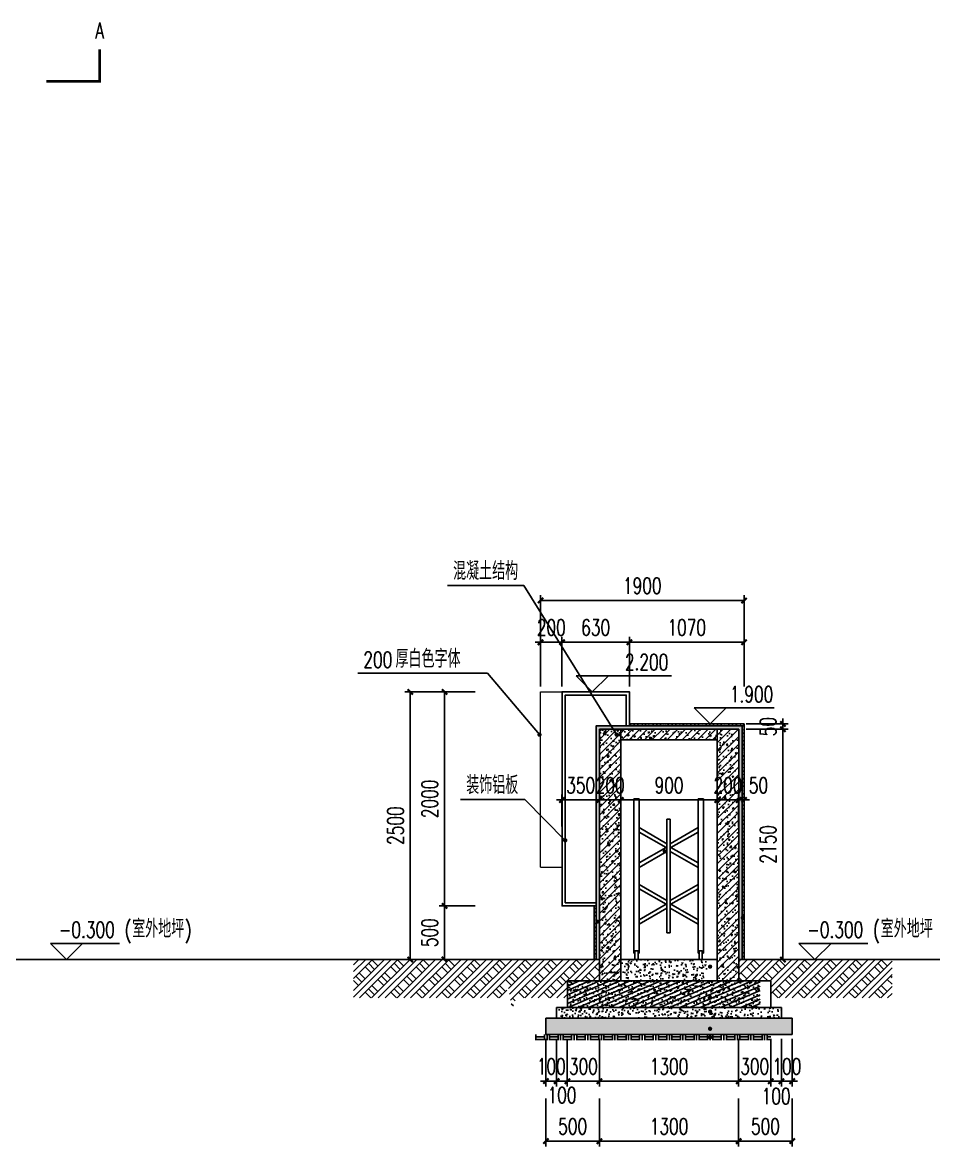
# Model space of a CAD drawing. Extents: x -2377130 to 293730, y -2 to 754590.
# Drawn here: x -2177291 to -2168783, y 515190 to 525689 of the extents above; entities that cross this region are included whole.
import ezdxf

# ---------------------------------------------------------------- set-up
doc = ezdxf.new("R2010")
doc.units = 0
doc.header["$LTSCALE"] = 1000
doc.header["$MEASUREMENT"] = 0
doc.layers.get('Defpoints').update_dxf_attribs({"color": 210})
for name, color, linetype in [('00-Face', 4, 'Continuous'), ('00-Hatch', 8, 'Continuous'), ('00-ttr..Hatch', 8, 'Continuous'), ('A-AXIS-DP', 126, 'Continuous'), ('A-AXIS-ELEV', 4, 'Continuous'), ('A-AXIS-SYMB', 3, 'Continuous'), ('A-CURTAIN', 134, 'Continuous'), ('A-HATCH-2', 251, 'Continuous'), ('A-SFCE', 30, 'Continuous'), ('AS-COLN', 6, 'Continuous'), ('AS-WALL', 40, 'Continuous'), ('DIM_SYMB', 3, 'Continuous'), ('LAYER1', 9, 'Continuous'), ('PUB_HATCH', 8, 'Continuous'), ('PUB_TEXT', 7, 'Continuous')]:
    doc.layers.add(name, color=color, linetype=linetype)
doc.layers.add('A-WALL-HATCH', color=8, linetype='Continuous', lineweight=13)
doc.styles.add('_TCH_DIM', font='SIMPLEX', dxfattribs={"bigfont": 'GBCBIG'})
doc.styles.add('_TCH_DIM_T3', font='SIMPLEX', dxfattribs={"width": 0.705882, "bigfont": 'GBCBIG'})
doc.dimstyles.new('_TCH_ARCH&&50', dxfattribs={"dimtxt": 148.75, "dimasz": 50, "dimexe": 50, "dimexo": 50, "dimgap": 63.125, "dimtad": 1, "dimdec": 0, "dimzin": 0, "dimdsep": 46, "dimtxsty": '_TCH_DIM_T3', "dimblk": 'ARCHTICK', "dimcen": 0.09, "dimclrt": 7, "dimazin": 2, "dimtfac": 1, "dimtdec": 0, "dimtix": 1, "dimtmove": 2, "dimatfit": 3, "dimfxl": 0, "dimtolj": 1, "dimtzin": 0, "dimarcsym": 0})
pattern_1 = [(45, (0, 0), (-35.3553391, 35.3553391), []), (50, (0, 0), (143.4520365, -12.550427), [15, -165]), (355, (0, 0), (-27.750267, 150.438427), [12, -132]), (100.4514, (11.95, -1.05), (115.701876, 137.887908), [12.748038, -140.228422]), (46.1842, (0, 40), (213.44821, -33.103803), [22.5, -247.5]), (96.6356, (17.79, 37.24), (186.932541, 194.823574), [19.122058, -210.3426]), (351.1842, (0, 40), (186.93239, 194.82372), [18, -198]), (21, (20, 30), (119.3814104, -80.523778), [15, -165]), (326, (20, 30), (48.663066, 145.030009), [12, -132]), (71.4514, (29.95, 23.29), (168.044526, 64.506099), [12.748038, -140.228422]), (37.5, (0, 0), (2.4319711, 66.5787708), [0, -130.4, 0, -134, 0, -132.5]), (7.5, (0, 0), (52.6139075, 78.8823424), [0, -76.4, 0, -127.4, 0, -50.5]), (327.5, (-44.6, 0), (106.7644872, -4.5109743), [0, -50, 0, -156, 0, -207]), (317.5, (-64.6, 0), (116.637234, 20.0209965), [0, -65, 0, -103.6, 0, -147])]

# ---------------------------------------------------------------- blocks, each defined once
blk = doc.blocks.new('A$C7D712954')
at = {"layer": 'LAYER1', "color": 250}
for p, q in [((-25, 1500), (-25, 60)), ((-25, 1500), (-25, 60)), ((25, 1500), (-25, 1500)), ((25, 1500), (-25, 1500)), ((25, 1500), (-25, 1500)), ((25, 1500), (25, 60)), ((25, 1500), (25, 60)), ((575, 1500), (575, 60)), ((625, 1500), (575, 1500)), ((625, 1500), (625, 60)), ((285, 1310), (315, 1310)), ((285, 1310), (285, 250)), ((315, 1310), (315, 250)), ((25, 1231), (285, 1081)), ((25, 1189), (279, 1045)), ((575, 1231), (315, 1081)), ((575, 1189), (321, 1045)), ((279, 1045), (25, 901)), ((285, 1009), (25, 859)), ((315, 1009), (575, 859)), ((321, 1045), (575, 901)), ((285, 551), (25, 701)), ((279, 515), (25, 659)), ((315, 551), (575, 701)), ((321, 515), (575, 659)), ((25, 371), (279, 515)), ((25, 329), (285, 479)), ((575, 329), (315, 479)), ((575, 371), (321, 515)), ((285, 250), (315, 250)), ((-15, 60), (-25, 60)), ((25, 60), (15, 60)), ((585, 60), (575, 60)), ((625, 60), (615, 60))]:
    blk.add_line(p, q, dxfattribs=at)
for points in [[(-15, 80), (15, 80), (15, 0), (-15, 0)], [(585, 80), (615, 80), (615, 0), (585, 0)]]:
    blk.add_lwpolyline(points, close=True, dxfattribs=at)
blk = doc.blocks.new('_ArchTick')
at = {"color": 0, "linetype": 'ByBlock', "const_width": 0.4}
blk.add_lwpolyline([(-0.5, -0.5), (0.5, 0.5)], dxfattribs=at)
blk = doc.blocks.new('*D2216')
at = {"layer": 'A-AXIS-DP', "color": 0, "lineweight": -2}
for p, q in [((-2172403, 515637), (-2172403, 515190)), ((-2171903, 515637), (-2171903, 515190)), ((-2172403, 515240), (-2171903, 515240))]:
    blk.add_line(p, q, dxfattribs=at)
at = {"layer": 'Defpoints', "color": 0}
for p in [(-2172403, 515687), (-2171903, 515687), (-2171903, 515240)]:
    blk.add_point(p, dxfattribs=at)
at = {"layer": 'A-AXIS-DP', "color": 0, "lineweight": -2, "xscale": 50, "yscale": 50, "zscale": 50, "rotation": 180}
blk.add_blockref('_ArchTick', (-2172403, 515240), dxfattribs=at)
at = {"layer": 'A-AXIS-DP', "color": 0, "lineweight": -2, "xscale": 50, "yscale": 50, "zscale": 50}
blk.add_blockref('_ArchTick', (-2171903, 515240), dxfattribs=at)
at = {"layer": 'A-AXIS-DP', "color": 7, "insert": (-2172153, 515378), "char_height": 148.8, "attachment_point": 5, "style": '_TCH_DIM_T3'}
blk.add_mtext('\\A1;500', dxfattribs=at)
blk = doc.blocks.new('*D2215')
at = {"layer": 'A-AXIS-DP', "color": 0, "lineweight": -2}
for p, q in [((-2171903, 515637), (-2171903, 515190)), ((-2170603, 515637), (-2170603, 515190)), ((-2171903, 515240), (-2170603, 515240))]:
    blk.add_line(p, q, dxfattribs=at)
at = {"layer": 'Defpoints', "color": 0}
for p in [(-2171903, 515687), (-2170603, 515687), (-2170603, 515240)]:
    blk.add_point(p, dxfattribs=at)
at = {"layer": 'A-AXIS-DP', "color": 0, "lineweight": -2, "xscale": 50, "yscale": 50, "zscale": 50, "rotation": 180}
blk.add_blockref('_ArchTick', (-2171903, 515240), dxfattribs=at)
at = {"layer": 'A-AXIS-DP', "color": 0, "lineweight": -2, "xscale": 50, "yscale": 50, "zscale": 50}
blk.add_blockref('_ArchTick', (-2170603, 515240), dxfattribs=at)
at = {"layer": 'A-AXIS-DP', "color": 7, "insert": (-2171253, 515378), "char_height": 148.8, "attachment_point": 5, "style": '_TCH_DIM_T3'}
blk.add_mtext('\\A1;1300', dxfattribs=at)
blk = doc.blocks.new('*D2214')
at = {"layer": 'A-AXIS-DP', "color": 0, "lineweight": -2}
for p, q in [((-2170603, 515637), (-2170603, 515190)), ((-2170103, 515637), (-2170103, 515190)), ((-2170603, 515240), (-2170103, 515240))]:
    blk.add_line(p, q, dxfattribs=at)
at = {"layer": 'Defpoints', "color": 0}
for p in [(-2170603, 515687), (-2170103, 515687), (-2170103, 515240)]:
    blk.add_point(p, dxfattribs=at)
at = {"layer": 'A-AXIS-DP', "color": 0, "lineweight": -2, "xscale": 50, "yscale": 50, "zscale": 50, "rotation": 180}
blk.add_blockref('_ArchTick', (-2170603, 515240), dxfattribs=at)
at = {"layer": 'A-AXIS-DP', "color": 0, "lineweight": -2, "xscale": 50, "yscale": 50, "zscale": 50}
blk.add_blockref('_ArchTick', (-2170103, 515240), dxfattribs=at)
at = {"layer": 'A-AXIS-DP', "color": 7, "insert": (-2170353, 515378), "char_height": 148.8, "attachment_point": 5, "style": '_TCH_DIM_T3'}
blk.add_mtext('\\A1;500', dxfattribs=at)
blk = doc.blocks.new('*D2213')
at = {"layer": 'A-AXIS-DP', "color": 0, "lineweight": -2}
for p, q in [((-2172403, 516197), (-2172403, 515750)), ((-2172303, 516197), (-2172303, 515750)), ((-2172403, 515800), (-2172453, 515800)), ((-2172403, 515800), (-2172303, 515800)), ((-2172303, 515800), (-2172253, 515800))]:
    blk.add_line(p, q, dxfattribs=at)
at = {"layer": 'Defpoints', "color": 0}
for p in [(-2172403, 516247), (-2172303, 516247), (-2172303, 515800)]:
    blk.add_point(p, dxfattribs=at)
at = {"layer": 'A-AXIS-DP', "color": 0, "lineweight": -2, "xscale": 50, "yscale": 50, "zscale": 50}
blk.add_blockref('_ArchTick', (-2172403, 515800), dxfattribs=at)
at = {"layer": 'A-AXIS-DP', "color": 0, "lineweight": -2, "xscale": 50, "yscale": 50, "zscale": 50, "rotation": 180}
blk.add_blockref('_ArchTick', (-2172303, 515800), dxfattribs=at)
at = {"layer": 'A-AXIS-DP', "color": 7, "insert": (-2172353, 515938), "char_height": 148.8, "attachment_point": 5, "style": '_TCH_DIM_T3'}
blk.add_mtext('\\A1;100', dxfattribs=at)
blk = doc.blocks.new('*D2212')
at = {"layer": 'A-AXIS-DP', "color": 0, "lineweight": -2}
for p, q in [((-2172303, 516197), (-2172303, 515750)), ((-2172203, 516197), (-2172203, 515750)), ((-2172303, 515800), (-2172353, 515800)), ((-2172303, 515800), (-2172203, 515800)), ((-2172203, 515800), (-2172153, 515800))]:
    blk.add_line(p, q, dxfattribs=at)
at = {"layer": 'Defpoints', "color": 0}
for p in [(-2172303, 516247), (-2172203, 516247), (-2172203, 515800)]:
    blk.add_point(p, dxfattribs=at)
at = {"layer": 'A-AXIS-DP', "color": 0, "lineweight": -2, "xscale": 50, "yscale": 50, "zscale": 50}
blk.add_blockref('_ArchTick', (-2172303, 515800), dxfattribs=at)
at = {"layer": 'A-AXIS-DP', "color": 0, "lineweight": -2, "xscale": 50, "yscale": 50, "zscale": 50, "rotation": 180}
blk.add_blockref('_ArchTick', (-2172203, 515800), dxfattribs=at)
at = {"layer": 'A-AXIS-DP', "color": 7, "insert": (-2172253, 515670), "char_height": 148.8, "attachment_point": 5, "style": '_TCH_DIM_T3'}
blk.add_mtext('\\A1;100', dxfattribs=at)
blk = doc.blocks.new('*D2211')
at = {"layer": 'A-AXIS-DP', "color": 0, "lineweight": -2}
for p, q in [((-2172203, 516197), (-2172203, 515750)), ((-2171903, 516197), (-2171903, 515750)), ((-2172203, 515800), (-2172253, 515800)), ((-2172203, 515800), (-2171903, 515800)), ((-2171903, 515800), (-2171853, 515800))]:
    blk.add_line(p, q, dxfattribs=at)
at = {"layer": 'Defpoints', "color": 0}
for p in [(-2172203, 516247), (-2171903, 516247), (-2171903, 515800)]:
    blk.add_point(p, dxfattribs=at)
at = {"layer": 'A-AXIS-DP', "color": 0, "lineweight": -2, "xscale": 50, "yscale": 50, "zscale": 50}
blk.add_blockref('_ArchTick', (-2172203, 515800), dxfattribs=at)
at = {"layer": 'A-AXIS-DP', "color": 0, "lineweight": -2, "xscale": 50, "yscale": 50, "zscale": 50, "rotation": 180}
blk.add_blockref('_ArchTick', (-2171903, 515800), dxfattribs=at)
at = {"layer": 'A-AXIS-DP', "color": 7, "insert": (-2172053, 515938), "char_height": 148.8, "attachment_point": 5, "style": '_TCH_DIM_T3'}
blk.add_mtext('\\A1;300', dxfattribs=at)
blk = doc.blocks.new('*D2210')
at = {"layer": 'A-AXIS-DP', "color": 0, "lineweight": -2}
for p, q in [((-2171903, 516197), (-2171903, 515750)), ((-2170603, 516197), (-2170603, 515750)), ((-2171903, 515800), (-2170603, 515800))]:
    blk.add_line(p, q, dxfattribs=at)
at = {"layer": 'Defpoints', "color": 0}
for p in [(-2171903, 516247), (-2170603, 516247), (-2170603, 515800)]:
    blk.add_point(p, dxfattribs=at)
at = {"layer": 'A-AXIS-DP', "color": 0, "lineweight": -2, "xscale": 50, "yscale": 50, "zscale": 50, "rotation": 180}
blk.add_blockref('_ArchTick', (-2171903, 515800), dxfattribs=at)
at = {"layer": 'A-AXIS-DP', "color": 0, "lineweight": -2, "xscale": 50, "yscale": 50, "zscale": 50}
blk.add_blockref('_ArchTick', (-2170603, 515800), dxfattribs=at)
at = {"layer": 'A-AXIS-DP', "color": 7, "insert": (-2171253, 515938), "char_height": 148.8, "attachment_point": 5, "style": '_TCH_DIM_T3'}
blk.add_mtext('\\A1;1300', dxfattribs=at)
blk = doc.blocks.new('*D2209')
at = {"layer": 'A-AXIS-DP', "color": 0, "lineweight": -2}
for p, q in [((-2170603, 516197), (-2170603, 515750)), ((-2170303, 516197), (-2170303, 515750)), ((-2170603, 515800), (-2170653, 515800)), ((-2170603, 515800), (-2170303, 515800)), ((-2170303, 515800), (-2170253, 515800))]:
    blk.add_line(p, q, dxfattribs=at)
at = {"layer": 'Defpoints', "color": 0}
for p in [(-2170603, 516247), (-2170303, 516247), (-2170303, 515800)]:
    blk.add_point(p, dxfattribs=at)
at = {"layer": 'A-AXIS-DP', "color": 0, "lineweight": -2, "xscale": 50, "yscale": 50, "zscale": 50}
blk.add_blockref('_ArchTick', (-2170603, 515800), dxfattribs=at)
at = {"layer": 'A-AXIS-DP', "color": 0, "lineweight": -2, "xscale": 50, "yscale": 50, "zscale": 50, "rotation": 180}
blk.add_blockref('_ArchTick', (-2170303, 515800), dxfattribs=at)
at = {"layer": 'A-AXIS-DP', "color": 7, "insert": (-2170453, 515938), "char_height": 148.8, "attachment_point": 5, "style": '_TCH_DIM_T3'}
blk.add_mtext('\\A1;300', dxfattribs=at)
blk = doc.blocks.new('*D2208')
at = {"layer": 'A-AXIS-DP', "color": 0, "lineweight": -2}
for p, q in [((-2170303, 516197), (-2170303, 515750)), ((-2170203, 516197), (-2170203, 515750)), ((-2170303, 515800), (-2170353, 515800)), ((-2170303, 515800), (-2170203, 515800)), ((-2170203, 515800), (-2170153, 515800))]:
    blk.add_line(p, q, dxfattribs=at)
at = {"layer": 'Defpoints', "color": 0}
for p in [(-2170303, 516247), (-2170203, 516247), (-2170203, 515800)]:
    blk.add_point(p, dxfattribs=at)
at = {"layer": 'A-AXIS-DP', "color": 0, "lineweight": -2, "xscale": 50, "yscale": 50, "zscale": 50}
blk.add_blockref('_ArchTick', (-2170303, 515800), dxfattribs=at)
at = {"layer": 'A-AXIS-DP', "color": 0, "lineweight": -2, "xscale": 50, "yscale": 50, "zscale": 50, "rotation": 180}
blk.add_blockref('_ArchTick', (-2170203, 515800), dxfattribs=at)
at = {"layer": 'A-AXIS-DP', "color": 7, "insert": (-2170253, 515660), "char_height": 148.8, "attachment_point": 5, "style": '_TCH_DIM_T3'}
blk.add_mtext('\\A1;100', dxfattribs=at)
blk = doc.blocks.new('*D2207')
at = {"layer": 'A-AXIS-DP', "color": 0, "lineweight": -2}
for p, q in [((-2170203, 516197), (-2170203, 515750)), ((-2170103, 516197), (-2170103, 515750)), ((-2170203, 515800), (-2170253, 515800)), ((-2170203, 515800), (-2170103, 515800)), ((-2170103, 515800), (-2170053, 515800))]:
    blk.add_line(p, q, dxfattribs=at)
at = {"layer": 'Defpoints', "color": 0}
for p in [(-2170203, 516247), (-2170103, 516247), (-2170103, 515800)]:
    blk.add_point(p, dxfattribs=at)
at = {"layer": 'A-AXIS-DP', "color": 0, "lineweight": -2, "xscale": 50, "yscale": 50, "zscale": 50}
blk.add_blockref('_ArchTick', (-2170203, 515800), dxfattribs=at)
at = {"layer": 'A-AXIS-DP', "color": 0, "lineweight": -2, "xscale": 50, "yscale": 50, "zscale": 50, "rotation": 180}
blk.add_blockref('_ArchTick', (-2170103, 515800), dxfattribs=at)
at = {"layer": 'A-AXIS-DP', "color": 7, "insert": (-2170153, 515938), "char_height": 148.8, "attachment_point": 5, "style": '_TCH_DIM_T3'}
blk.add_mtext('\\A1;100', dxfattribs=at)
blk = doc.blocks.new('*D2206')
at = {"layer": 'A-AXIS-DP', "color": 0, "lineweight": -2}
for p, q in [((-2173383, 519437), (-2173720, 519437)), ((-2173670, 516937), (-2173670, 519437)), ((-2173383, 516937), (-2173720, 516937))]:
    blk.add_line(p, q, dxfattribs=at)
at = {"layer": 'Defpoints', "color": 0}
for p in [(-2173670, 519437), (-2173333, 519437), (-2173333, 516937)]:
    blk.add_point(p, dxfattribs=at)
at = {"layer": 'A-AXIS-DP', "color": 0, "lineweight": -2, "xscale": 50, "yscale": 50, "zscale": 50}
for p, rotation in [((-2173670, 519437), 90), ((-2173670, 516937), 270)]:
    blk.add_blockref('_ArchTick', p, dxfattribs=dict(at, rotation=rotation))
at = {"layer": 'A-AXIS-DP', "color": 7, "insert": (-2173808, 518187), "char_height": 148.8, "attachment_point": 5, "rotation": 90, "style": '_TCH_DIM_T3'}
blk.add_mtext('\\A1;2500', dxfattribs=at)
blk = doc.blocks.new('*D2185')
at = {"layer": 'A-AXIS-DP', "color": 0, "lineweight": -2}
for p, q in [((-2172453, 519877), (-2172453, 520340)), ((-2172453, 520290), (-2170553, 520290)), ((-2170553, 519877), (-2170553, 520340))]:
    blk.add_line(p, q, dxfattribs=at)
at = {"layer": 'Defpoints', "color": 0}
for p in [(-2170553, 520290), (-2172453, 519827), (-2170553, 519827)]:
    blk.add_point(p, dxfattribs=at)
at = {"layer": 'A-AXIS-DP', "color": 0, "lineweight": -2, "xscale": 50, "yscale": 50, "zscale": 50, "rotation": 180}
blk.add_blockref('_ArchTick', (-2172453, 520290), dxfattribs=at)
at = {"layer": 'A-AXIS-DP', "color": 0, "lineweight": -2, "xscale": 50, "yscale": 50, "zscale": 50}
blk.add_blockref('_ArchTick', (-2170553, 520290), dxfattribs=at)
at = {"layer": 'A-AXIS-DP', "color": 7, "insert": (-2171503, 520428), "char_height": 148.8, "attachment_point": 5, "style": '_TCH_DIM_T3'}
blk.add_mtext('\\A1;1900', dxfattribs=at)
blk = doc.blocks.new('*D2161')
at = {"layer": 'A-AXIS-DP', "color": 0, "lineweight": -2}
for p, q in [((-2173063, 517437), (-2173400, 517437)), ((-2173350, 516937), (-2173350, 517437)), ((-2173063, 516937), (-2173400, 516937))]:
    blk.add_line(p, q, dxfattribs=at)
at = {"layer": 'Defpoints', "color": 0}
for p in [(-2173350, 517437), (-2173013, 517437), (-2173013, 516937)]:
    blk.add_point(p, dxfattribs=at)
at = {"layer": 'A-AXIS-DP', "color": 0, "lineweight": -2, "xscale": 50, "yscale": 50, "zscale": 50}
for p, rotation in [((-2173350, 517437), 90), ((-2173350, 516937), 270)]:
    blk.add_blockref('_ArchTick', p, dxfattribs=dict(at, rotation=rotation))
at = {"layer": 'A-AXIS-DP', "color": 7, "insert": (-2173488, 517187), "char_height": 148.8, "attachment_point": 5, "rotation": 90, "style": '_TCH_DIM_T3'}
blk.add_mtext('\\A1;500', dxfattribs=at)
blk = doc.blocks.new('*D2160')
at = {"layer": 'A-AXIS-DP', "color": 0, "lineweight": -2}
for p, q in [((-2173063, 519437), (-2173400, 519437)), ((-2173350, 517437), (-2173350, 519437)), ((-2173063, 517437), (-2173400, 517437))]:
    blk.add_line(p, q, dxfattribs=at)
at = {"layer": 'Defpoints', "color": 0}
for p in [(-2173350, 519437), (-2173013, 519437), (-2173013, 517437)]:
    blk.add_point(p, dxfattribs=at)
at = {"layer": 'A-AXIS-DP', "color": 0, "lineweight": -2, "xscale": 50, "yscale": 50, "zscale": 50}
for p, rotation in [((-2173350, 519437), 90), ((-2173350, 517437), 270)]:
    blk.add_blockref('_ArchTick', p, dxfattribs=dict(at, rotation=rotation))
at = {"layer": 'A-AXIS-DP', "color": 7, "insert": (-2173488, 518437), "char_height": 148.8, "attachment_point": 5, "rotation": 90, "style": '_TCH_DIM_T3'}
blk.add_mtext('\\A1;2000', dxfattribs=at)
blk = doc.blocks.new('*D2159')
at = {"layer": 'A-AXIS-DP', "color": 0, "lineweight": -2}
for p, q in [((-2170533, 519087), (-2170140, 519087)), ((-2170190, 516937), (-2170190, 519087)), ((-2170533, 516937), (-2170140, 516937))]:
    blk.add_line(p, q, dxfattribs=at)
at = {"layer": 'Defpoints', "color": 0}
for p in [(-2170583, 519087), (-2170190, 519087), (-2170583, 516937)]:
    blk.add_point(p, dxfattribs=at)
at = {"layer": 'A-AXIS-DP', "color": 0, "lineweight": -2, "xscale": 50, "yscale": 50, "zscale": 50}
for p, rotation in [((-2170190, 519087), 90), ((-2170190, 516937), 270)]:
    blk.add_blockref('_ArchTick', p, dxfattribs=dict(at, rotation=rotation))
at = {"layer": 'A-AXIS-DP', "color": 7, "insert": (-2170328, 518012), "char_height": 148.8, "attachment_point": 5, "rotation": 90, "style": '_TCH_DIM_T3'}
blk.add_mtext('\\A1;2150', dxfattribs=at)
blk = doc.blocks.new('*D2158')
at = {"layer": 'A-AXIS-DP', "color": 0, "lineweight": -2}
for p, q in [((-2170533, 519137), (-2170140, 519137)), ((-2170190, 519137), (-2170190, 519187)), ((-2170190, 519087), (-2170190, 519137)), ((-2170533, 519087), (-2170140, 519087)), ((-2170190, 519087), (-2170190, 519037))]:
    blk.add_line(p, q, dxfattribs=at)
at = {"layer": 'Defpoints', "color": 0}
for p in [(-2170583, 519137), (-2170190, 519137), (-2170583, 519087)]:
    blk.add_point(p, dxfattribs=at)
at = {"layer": 'A-AXIS-DP', "color": 0, "lineweight": -2, "xscale": 50, "yscale": 50, "zscale": 50}
for p, rotation in [((-2170190, 519137), 270), ((-2170190, 519087), 90)]:
    blk.add_blockref('_ArchTick', p, dxfattribs=dict(at, rotation=rotation))
at = {"layer": 'A-AXIS-DP', "color": 7, "insert": (-2170328, 519112), "char_height": 148.8, "attachment_point": 5, "rotation": 90, "style": '_TCH_DIM_T3'}
blk.add_mtext('\\A1;50', dxfattribs=at)
blk = doc.blocks.new('*D2157')
at = {"layer": 'A-AXIS-DP', "color": 0, "lineweight": -2}
for p, q in [((-2172453, 519487), (-2172453, 519950)), ((-2172253, 519487), (-2172253, 519950)), ((-2172453, 519900), (-2172503, 519900)), ((-2172453, 519900), (-2172253, 519900)), ((-2172253, 519900), (-2172203, 519900))]:
    blk.add_line(p, q, dxfattribs=at)
at = {"layer": 'Defpoints', "color": 0}
for p in [(-2172253, 519900), (-2172453, 519437), (-2172253, 519437)]:
    blk.add_point(p, dxfattribs=at)
at = {"layer": 'A-AXIS-DP', "color": 0, "lineweight": -2, "xscale": 50, "yscale": 50, "zscale": 50}
blk.add_blockref('_ArchTick', (-2172453, 519900), dxfattribs=at)
at = {"layer": 'A-AXIS-DP', "color": 0, "lineweight": -2, "xscale": 50, "yscale": 50, "zscale": 50, "rotation": 180}
blk.add_blockref('_ArchTick', (-2172253, 519900), dxfattribs=at)
at = {"layer": 'A-AXIS-DP', "color": 7, "insert": (-2172353, 520038), "char_height": 148.8, "attachment_point": 5, "style": '_TCH_DIM_T3'}
blk.add_mtext('\\A1;200', dxfattribs=at)
blk = doc.blocks.new('*D2156')
at = {"layer": 'A-AXIS-DP', "color": 0, "lineweight": -2}
for p, q in [((-2172253, 519487), (-2172253, 519950)), ((-2171623, 519487), (-2171623, 519950)), ((-2172253, 519900), (-2171623, 519900))]:
    blk.add_line(p, q, dxfattribs=at)
at = {"layer": 'Defpoints', "color": 0}
for p in [(-2171623, 519900), (-2172253, 519437), (-2171623, 519437)]:
    blk.add_point(p, dxfattribs=at)
at = {"layer": 'A-AXIS-DP', "color": 0, "lineweight": -2, "xscale": 50, "yscale": 50, "zscale": 50, "rotation": 180}
blk.add_blockref('_ArchTick', (-2172253, 519900), dxfattribs=at)
at = {"layer": 'A-AXIS-DP', "color": 0, "lineweight": -2, "xscale": 50, "yscale": 50, "zscale": 50}
blk.add_blockref('_ArchTick', (-2171623, 519900), dxfattribs=at)
at = {"layer": 'A-AXIS-DP', "color": 7, "insert": (-2171938, 520038), "char_height": 148.8, "attachment_point": 5, "style": '_TCH_DIM_T3'}
blk.add_mtext('\\A1;630', dxfattribs=at)
blk = doc.blocks.new('*D2155')
at = {"layer": 'A-AXIS-DP', "color": 0, "lineweight": -2}
for p, q in [((-2171623, 519487), (-2171623, 519950)), ((-2170553, 519487), (-2170553, 519950)), ((-2171623, 519900), (-2170553, 519900))]:
    blk.add_line(p, q, dxfattribs=at)
at = {"layer": 'Defpoints', "color": 0}
for p in [(-2170553, 519900), (-2171623, 519437), (-2170553, 519437)]:
    blk.add_point(p, dxfattribs=at)
at = {"layer": 'A-AXIS-DP', "color": 0, "lineweight": -2, "xscale": 50, "yscale": 50, "zscale": 50, "rotation": 180}
blk.add_blockref('_ArchTick', (-2171623, 519900), dxfattribs=at)
at = {"layer": 'A-AXIS-DP', "color": 0, "lineweight": -2, "xscale": 50, "yscale": 50, "zscale": 50}
blk.add_blockref('_ArchTick', (-2170553, 519900), dxfattribs=at)
at = {"layer": 'A-AXIS-DP', "color": 7, "insert": (-2171088, 520038), "char_height": 148.8, "attachment_point": 5, "style": '_TCH_DIM_T3'}
blk.add_mtext('\\A1;1070', dxfattribs=at)
blk = doc.blocks.new('*D2154')
at = {"layer": 'A-AXIS-DP', "color": 0, "lineweight": -2}
for p, q in [((-2172253, 518180), (-2172253, 518477)), ((-2171903, 518180), (-2171903, 518477)), ((-2172253, 518427), (-2172303, 518427)), ((-2172253, 518427), (-2171903, 518427)), ((-2171903, 518427), (-2171853, 518427))]:
    blk.add_line(p, q, dxfattribs=at)
at = {"layer": 'Defpoints', "color": 0}
for p in [(-2171903, 518427), (-2172253, 518130), (-2171903, 518130)]:
    blk.add_point(p, dxfattribs=at)
at = {"layer": 'A-AXIS-DP', "color": 0, "lineweight": -2, "xscale": 50, "yscale": 50, "zscale": 50}
blk.add_blockref('_ArchTick', (-2172253, 518427), dxfattribs=at)
at = {"layer": 'A-AXIS-DP', "color": 0, "lineweight": -2, "xscale": 50, "yscale": 50, "zscale": 50, "rotation": 180}
blk.add_blockref('_ArchTick', (-2171903, 518427), dxfattribs=at)
at = {"layer": 'A-AXIS-DP', "color": 7, "insert": (-2172078, 518564), "char_height": 148.8, "attachment_point": 5, "style": '_TCH_DIM_T3'}
blk.add_mtext('\\A1;350', dxfattribs=at)
blk = doc.blocks.new('*D2153')
at = {"layer": 'A-AXIS-DP', "color": 0, "lineweight": -2}
for p, q in [((-2171903, 518180), (-2171903, 518477)), ((-2171703, 518180), (-2171703, 518477)), ((-2171903, 518427), (-2171953, 518427)), ((-2171903, 518427), (-2171703, 518427)), ((-2171703, 518427), (-2171653, 518427))]:
    blk.add_line(p, q, dxfattribs=at)
at = {"layer": 'Defpoints', "color": 0}
for p in [(-2171703, 518427), (-2171903, 518130), (-2171703, 518130)]:
    blk.add_point(p, dxfattribs=at)
at = {"layer": 'A-AXIS-DP', "color": 0, "lineweight": -2, "xscale": 50, "yscale": 50, "zscale": 50}
blk.add_blockref('_ArchTick', (-2171903, 518427), dxfattribs=at)
at = {"layer": 'A-AXIS-DP', "color": 0, "lineweight": -2, "xscale": 50, "yscale": 50, "zscale": 50, "rotation": 180}
blk.add_blockref('_ArchTick', (-2171703, 518427), dxfattribs=at)
at = {"layer": 'A-AXIS-DP', "color": 7, "insert": (-2171803, 518564), "char_height": 148.8, "attachment_point": 5, "style": '_TCH_DIM_T3'}
blk.add_mtext('\\A1;200', dxfattribs=at)
blk = doc.blocks.new('*D2152')
at = {"layer": 'A-AXIS-DP', "color": 0, "lineweight": -2}
for p, q in [((-2171703, 518180), (-2171703, 518477)), ((-2170803, 518180), (-2170803, 518477)), ((-2171703, 518427), (-2170803, 518427))]:
    blk.add_line(p, q, dxfattribs=at)
at = {"layer": 'Defpoints', "color": 0}
for p in [(-2170803, 518427), (-2171703, 518130), (-2170803, 518130)]:
    blk.add_point(p, dxfattribs=at)
at = {"layer": 'A-AXIS-DP', "color": 0, "lineweight": -2, "xscale": 50, "yscale": 50, "zscale": 50, "rotation": 180}
blk.add_blockref('_ArchTick', (-2171703, 518427), dxfattribs=at)
at = {"layer": 'A-AXIS-DP', "color": 0, "lineweight": -2, "xscale": 50, "yscale": 50, "zscale": 50}
blk.add_blockref('_ArchTick', (-2170803, 518427), dxfattribs=at)
at = {"layer": 'A-AXIS-DP', "color": 7, "insert": (-2171253, 518564), "char_height": 148.8, "attachment_point": 5, "style": '_TCH_DIM_T3'}
blk.add_mtext('\\A1;900', dxfattribs=at)
blk = doc.blocks.new('*D2151')
at = {"layer": 'A-AXIS-DP', "color": 0, "lineweight": -2}
for p, q in [((-2170803, 518180), (-2170803, 518477)), ((-2170603, 518180), (-2170603, 518477)), ((-2170803, 518427), (-2170853, 518427)), ((-2170803, 518427), (-2170603, 518427)), ((-2170603, 518427), (-2170553, 518427))]:
    blk.add_line(p, q, dxfattribs=at)
at = {"layer": 'Defpoints', "color": 0}
for p in [(-2170603, 518427), (-2170803, 518130), (-2170603, 518130)]:
    blk.add_point(p, dxfattribs=at)
at = {"layer": 'A-AXIS-DP', "color": 0, "lineweight": -2, "xscale": 50, "yscale": 50, "zscale": 50}
blk.add_blockref('_ArchTick', (-2170803, 518427), dxfattribs=at)
at = {"layer": 'A-AXIS-DP', "color": 0, "lineweight": -2, "xscale": 50, "yscale": 50, "zscale": 50, "rotation": 180}
blk.add_blockref('_ArchTick', (-2170603, 518427), dxfattribs=at)
at = {"layer": 'A-AXIS-DP', "color": 7, "insert": (-2170703, 518564), "char_height": 148.8, "attachment_point": 5, "style": '_TCH_DIM_T3'}
blk.add_mtext('\\A1;200', dxfattribs=at)
blk = doc.blocks.new('*D2150')
at = {"layer": 'A-AXIS-DP', "color": 0, "lineweight": -2}
for p, q in [((-2170603, 518180), (-2170603, 518477)), ((-2170553, 518180), (-2170553, 518477)), ((-2170603, 518427), (-2170653, 518427)), ((-2170603, 518427), (-2170553, 518427)), ((-2170553, 518427), (-2170503, 518427))]:
    blk.add_line(p, q, dxfattribs=at)
at = {"layer": 'Defpoints', "color": 0}
for p in [(-2170553, 518427), (-2170603, 518130), (-2170553, 518130)]:
    blk.add_point(p, dxfattribs=at)
at = {"layer": 'A-AXIS-DP', "color": 0, "lineweight": -2, "xscale": 50, "yscale": 50, "zscale": 50}
blk.add_blockref('_ArchTick', (-2170603, 518427), dxfattribs=at)
at = {"layer": 'A-AXIS-DP', "color": 0, "lineweight": -2, "xscale": 50, "yscale": 50, "zscale": 50, "rotation": 180}
blk.add_blockref('_ArchTick', (-2170553, 518427), dxfattribs=at)
at = {"layer": 'A-AXIS-DP', "color": 7, "insert": (-2170418, 518564), "char_height": 148.8, "attachment_point": 5, "style": '_TCH_DIM_T3'}
blk.add_mtext('\\A1;50', dxfattribs=at)

msp = doc.modelspace()

# ---------------------------------------------------------------- hatches: boundary and pattern name
h = msp.add_hatch()
h.set_pattern_fill('混凝土', color=8, scale=15, angle=-21.69758, style=0, double=1)
h.set_pattern_definition([(50, (-2171328.37, 516806.435), (107.589, -9.413), [11.25, -123.75]), (355, (-2171328.37, 516806.44), (-20.813, 112.83), [9, -99]), (100.451, (-2171319.4, 516805.65), (86.776, 103.416), [9.56, -105.171]), (46.184, (-2171328.37, 516836.44), (160.086, -24.828), [16.875, -185.625]), (96.636, (-2171315.03, 516834.37), (140.2, 146.12), [14.34, -157.757]), (351.184, (-2171328.37, 516836.44), (140.2, 146.12), [13.5, -148.5]), (21, (-2171313.37, 516828.935), (89.536, -60.393), [11.25, -123.75]), (326, (-2171313.37, 516828.94), (36.497, 108.773), [9, -99]), (71.45, (-2171305.91, 516823.9), (126.033, 48.38), [9.56, -105.171]), (37.5, (-2171328.367, 516806.435), (1.824, 49.934), [0, -97.8, 0, -100.5, 0, -99.375]), (7.5, (-2171328.367, 516806.435), (39.4604, 59.162), [0, -57.3, 0, -95.55, 0, -37.875]), (327.5, (-2171361.817, 516806.435), (80.0734, -3.3832), [0, -37.5, 0, -117, 0, -155.25]), (317.5, (-2171376.82, 516806.435), (87.478, 15.016), [0, -48.75, 0, -77.7, 0, -110.25])])
h.paths.add_polyline_path([(-2170902.6, 516937.5), (-2171702.9, 516937.5), (-2171702.9, 516737.5), (-2170902.6, 516737.5)])
h = msp.add_hatch()
h.set_pattern_fill('混凝土', color=8, scale=15, angle=-21.69758, style=0, double=1)
h.set_pattern_definition([(50, (-2171156.6, 516440.4), (107.589, -9.413), [11.25, -123.75]), (355, (-2171156.6, 516440.4), (-20.813, 112.829), [9, -99]), (100.451, (-2171147.64, 516439.61), (86.776, 103.416), [9.561, -105.171]), (46.184, (-2171156.6, 516470.4), (160.086, -24.828), [16.875, -185.625]), (96.636, (-2171143.26, 516468.33), (140.2, 146.118), [14.342, -157.757]), (351.184, (-2171156.6, 516470.4), (140.2, 146.118), [13.5, -148.5]), (21, (-2171141.6, 516462.9), (89.536, -60.393), [11.25, -123.75]), (326, (-2171141.6, 516462.9), (36.497, 108.773), [9, -99]), (71.451, (-2171134.14, 516457.86), (126.033, 48.38), [9.561, -105.171]), (37.5, (-2171156.603, 516440.397), (1.824, 49.9341), [0, -97.8, 0, -100.5, 0, -99.375]), (7.5, (-2171156.603, 516440.397), (39.4604, 59.1618), [0, -57.3, 0, -95.55, 0, -37.875]), (327.5, (-2171190.053, 516440.397), (80.0734, -3.3832), [0, -37.5, 0, -117, 0, -155.25]), (317.5, (-2171205.05, 516440.4), (87.478, 15.0157), [0, -48.75, 0, -77.7, 0, -110.25])])
h.paths.add_polyline_path([(-2170202.6, 516387.5), (-2170202.6, 516487.5), (-2172302.6, 516487.5), (-2172302.6, 516387.5)])
at = {"layer": '00-Hatch'}
h = msp.add_hatch(dxfattribs=at)
h.set_pattern_fill('钢筋混凝土', color=8, scale=15, angle=-21.69758, style=0, double=1)
h.set_pattern_definition([(23.3024225, (-11550, 0), (-14.8344125, 34.44111213), []), (28.3024225, (-11550, 0), (96.4861615, -48.5223725), [11.25, -123.75]), (333.3024225, (-11550, 0), (22.375575, 112.529306), [9, -99]), (78.7538225, (-11541.96, -4.04), (118.8617856, 64.0068405), [9.5610285, -105.171317]), (24.4866225, (-11538.91, 27.87), (139.564723, -82.253803), [16.875, -185.625]), (74.9380225, (-11527.28, 21.02), (184.286825, 83.932212), [14.341543, -157.75695]), (329.4866225, (-11538.91, 27.87), (184.286759, 83.932356), [13.5, -148.5]), (359.3024225, (-11527.74, 15.36), (60.8645854, -89.2160426), [11.25, -123.75]), (304.3024225, (-11527.74, 15.36), (74.125409, 87.572455), [9, -99]), (49.7538225, (-11522.67, 7.93), (134.989992, -1.643693), [9.5610285, -105.171317]), (15.8024225, (-11550, 0), (20.155748, 45.7218205), [0, -97.8, 0, -100.5, 0, -99.375]), (345.8024225, (-11550, 0), (58.5371318, 40.3812239), [0, -57.3, 0, -95.55, 0, -37.875]), (305.8024225, (-11581.08, 12.367), (73.14921794, -32.7472444), [0, -37.5, 0, -117, 0, -155.25]), (295.8024225, (-11595.02, 17.91), (86.8313913, -18.389388), [0, -48.75, 0, -77.7, 0, -110.25])])
h.paths.add_polyline_path([(-2170402.6, 516737.5), (-2170902.6, 516737.5), (-2171902.6, 516737.5), (-2171902.9, 516737.5), (-2172202.6, 516737.5), (-2172202.6, 516487.5), (-2170402.6, 516487.5)])
h = msp.add_hatch(dxfattribs=at)
h.set_pattern_fill('EARTH', color=8, scale=20, angle=-21.69758, style=0)
h.set_pattern_definition([(360, (-2343557.164, 379029.98), (63.5, 63.5), [63.5, -63.5]), (360, (-2343557.164, 379053.79), (63.5, 63.5), [63.5, -63.5]), (360, (-2343557.164, 379077.605), (63.5, 63.5), [63.5, -63.5]), (90, (-2343549.227, 379085.54), (-63.5, 63.5), [63.5, -63.5]), (90, (-2343525.414, 379085.54), (-63.5, 63.5), [63.5, -63.5]), (90, (-2343501.6, 379085.54), (-63.5, 63.5), [63.5, -63.5])])
h.paths.add_polyline_path([(-2172502.6, 516237.5), (-2170302.6, 516237.5), (-2170302.6, 516183.6), (-2172502.6, 516183.6)])
at = {"layer": '00-ttr..Hatch'}
h = msp.add_hatch(dxfattribs=at)
h.set_pattern_fill('GRAVEL', color=8, scale=20, angle=-21.69758, style=0, double=1)
h.set_pattern_definition([(228.0128, (-2171177.204, 516445.441), (-1219.20104, -1371.60169), [20.503, -2029.83]), (184.9697, (-2171190.92, 516430.201), (1828.80296, 152.398925), [35.1843, -3483.24]), (132.5104, (-2171225.972, 516427.153), (1523.99889, -1676.40164), [24.809, -2456.082]), (267.2737, (-2171285.408, 516389.053), (152.39934, 3047.99902), [32.0403, -3171.984]), (292.8337, (-2171286.932, 516357.049), (-762.002163, 1828.80104), [31.418, -3110.388]), (357.2737, (-2171274.74, 516328.093), (-3047.99902, 152.39934), [32.0403, -3171.984]), (37.6942, (-2171242.736, 516326.569), (-1981.201252, -1523.998641), [42.3716, -4194.786]), (72.2553, (-2171209.208, 516352.477), (1066.802134, 3352.800972), [40.003, -3960.318]), (121.4296, (-2171197.016, 516390.577), (-1219.200314, 1981.19767), [32.149, -3182.73]), (175.2364, (-2171213.78, 516418.009), (1676.39868, -152.39857), [36.703, -1798.434]), (222.3974, (-2171250.356, 516421.057), (-1828.800055, -1676.39782), [47.4647, -4699.008]), (138.8141, (-2171134.532, 516387.529), (-1066.79932, 914.3986), [16.2, -1603.836]), (171.4692, (-2171146.724, 516398.197), (1981.196976, -304.80077), [30.821, -3051.276]), (225, (-2171177.2, 516402.77), (-3e-14, -152.4), [21.553, -193.973]), (203.1986, (-2171187.872, 516421.057), (762.00257, 304.80134), [11.606, -1149.036]), (291.8014, (-2171198.54, 516416.485), (-152.4001, 457.2003), [16.414, -804.288]), (30.9638, (-2171192.444, 516401.245), (457.1995, 304.80024), [26.659, -861.978]), (161.565, (-2171169.584, 516414.96), (304.8001, -152.3998), [19.277, -462.654]), (16.3895, (-2171286.932, 516416.485), (1524.00084, 457.19905), [27.005, -2673.528]), (70.3462, (-2171261.024, 516424.105), (-609.5983, -1676.39763), [22.656, -2242.932]), (293.1986, (-2171169.584, 516445.44), (-304.80134, 762.00257), [23.213, -1137.432]), (343.6105, (-2171160.44, 516424.105), (-1524.00084, 457.19905), [27.005, -2673.528]), (339.444, (-2171286.932, 516321.997), (-762.00095, 304.79963), [26.042, -1276.062]), (294.7751, (-2171262.548, 516312.853), (-761.99822, 1676.39922), [21.82, -2160.216]), (66.8014, (-2171168.06, 516293.04), (304.80134, 762.00257), [23.213, -1137.432]), (17.354, (-2171158.916, 516314.377), (-1981.20011, -609.59908), [25.547, -2529.144]), (69.444, (-2171242.736, 516293.041), (-304.79963, -762.00095), [13.021, -1289.088]), (101.31, (-2171177.204, 516293.04), (-152.39925, 609.59805), [7.771, -769.32]), (165.9638, (-2171178.73, 516300.66), (457.2003, -152.3997), [31.418, -596.943]), (186.009, (-2171209.208, 516308.281), (1523.997753, 152.399644), [29.116, -2882.484]), (303.69, (-2171192.444, 516387.53), (-152.4, 304.7997), [21.98, -527.507]), (353.1572, (-2171180.252, 516369.241), (2590.80107, -304.801365), [38.3734, -3798.96]), (60.9454, (-2171142.152, 516364.669), (-609.59858, -1066.79746), [15.6905, -1553.364]), (90, (-2171134.53, 516378.38), (-152.4, 152.4), [9.144, -143.256]), (120.2564, (-2171212.256, 516312.853), (609.59871, -1066.79946), [21.172, -2096.034]), (48.0128, (-2171222.924, 516331.141), (1219.20104, 1371.60169), [41.0066, -2009.328]), (360, (-2171195.49, 516361.62), (152.4, 152.4), [39.624, -112.776]), (325.3048, (-2171155.868, 516361.621), (-1523.99736, 1066.8001), [24.0966, -2385.558]), (254.0546, (-2171136.056, 516347.905), (-152.4004, -609.60145), [22.19, -1087.302]), (207.646, (-2171142.152, 516326.569), (-2895.598983, -1524.00096), [36.1287, -3576.75]), (175.4261, (-2171174.156, 516309.805), (-1981.200456, 152.399263), [38.2217, -3783.948]), (175.4261, (-2171174.156, 516309.805), (-1981.200456, 152.399263), [38.2217, -3783.948])])
h.paths.add_polyline_path([(-2172402.6, 516387.5), (-2172402.6, 516237.5), (-2170102.6, 516237.5), (-2170102.6, 516387.5)])
at = {"layer": 'A-HATCH-2'}
h = msp.add_hatch(dxfattribs=at)
h.set_pattern_fill('AR-SAND', color=8, scale=5, style=0)
h.set_pattern_definition([(37.5, (0, 0), (-0.400007824, 12.235330933), [0, -9.652, 0, -10.795, 0, -10.31875]), (7.5, (0, 0), (11.23808208, 17.92062751), [0, -5.207, 0, -8.6995, 0, -3.33375]), (327.5, (-7.81, 9e-16), (19.774809256, 0.035929617), [0, -3.175, 0, -11.43, 0, -14.9225]), (317.5, (-7.81, 9e-16), (19.08891131, 5.57323308), [0, -1.5875, 0, -7.493, 0, -8.5725])])
h.paths.add_polyline_path([(-2171934.9, 519119.5), (-2171934.9, 516937.5), (-2171902.9, 516937.5), (-2171902.9, 519087.6), (-2170602.6, 519087.6), (-2170602.6, 516937.5), (-2170570.6, 516937.5), (-2170570.6, 519119.5)])
h = msp.add_hatch(dxfattribs=at)
h.set_pattern_fill('天然石材', color=8, scale=10)
h.set_pattern_definition([(45, (100, 17.95), (-35.3553532, 35.3553532), []), (45, (117.387, 0), (-35.3553532, 35.3553532), [19.73685, -11.2782])])
edge = h.paths.add_edge_path()
edge.add_line((-2171622.6, 519137.5), (-2170552.6, 519137.5))
edge.add_line((-2170552.6, 519137.5), (-2170552.6, 516937.5))
edge.add_line((-2170552.6, 516937.5), (-2170570.6, 516937.5))
edge.add_line((-2170570.6, 516937.5), (-2170570.6, 519119.5))
edge.add_line((-2170570.6, 519119.5), (-2171622.6, 519119.5))
h = msp.add_hatch(dxfattribs=at)
h.set_pattern_fill('天然石材', color=8, scale=10)
h.set_pattern_definition([(45, (0, 17.95), (-35.3553532, 35.3553532), []), (45, (17.387, 0), (-35.3553532, 35.3553532), [19.73685, -11.2782])])
h.paths.add_polyline_path([(-2171934.9, 516937.5), (-2171934.9, 517437.5), (-2171952.9, 517437.5), (-2171952.9, 516937.5)])
h = msp.add_hatch(dxfattribs=at)
h.set_pattern_fill('夯实土壤', color=8, scale=30)
h.set_pattern_definition([(45, (-2989248.6, 690633.49), (-119.218203, 119.218203), []), (45, (-2989185.6, 690633.49), (-119.218203, 119.218203), []), (45, (-2989122.6, 690633.49), (-119.218203, 119.218203), []), (135, (-2989248.6, 690633.49), (-119.218203, -119.218203), [79.5, -89.1]), (135, (-2989217.1, 690664.99), (-119.218203, -119.218203), [79.5, -89.1]), (135, (-2989185.6, 690696.49), (-119.218203, -119.218203), [79.5, -89.1])])
h.paths.add_polyline_path([(-2174199.8, 516937.5), (-2174199.8, 516577.9), (-2172793.1, 516577.9), (-2172754.9, 516682.9), (-2172717.8, 516472.9), (-2172680.6, 516577.9), (-2172202.6, 516577.9), (-2172202.6, 516737.5), (-2171902.6, 516737.5), (-2171902.9, 516937.5)])
h = msp.add_hatch(dxfattribs=at)
h.set_pattern_fill('夯实土壤', color=8, scale=30)
h.set_pattern_definition([(45, (-2988307.29, 690633.49), (-119.218203, 119.218203), []), (45, (-2988244.29, 690633.49), (-119.218203, 119.218203), []), (45, (-2988181.29, 690633.49), (-119.218203, 119.218203), []), (135, (-2988307.29, 690633.49), (-119.218203, -119.218203), [79.5, -89.1]), (135, (-2988275.79, 690664.99), (-119.218203, -119.218203), [79.5, -89.1]), (135, (-2988244.29, 690696.49), (-119.218203, -119.218203), [79.5, -89.1])])
h.paths.add_polyline_path([(-2169170, 516577.9), (-2169170, 516937.5), (-2170602.6, 516937.5), (-2170602.6, 516737.5), (-2170302.6, 516737.5), (-2170302.6, 516577.9)])
at = {"layer": 'PUB_HATCH'}
h = msp.add_hatch(dxfattribs=at)
h.set_pattern_fill('钢筋混凝土', color=8, scale=20, style=0)
h.set_pattern_definition(pattern_1)
h.paths.add_polyline_path([(-2171902.9, 516737.5), (-2171702.9, 516737.5), (-2171702.9, 519087.6), (-2171902.9, 519087.6)])
h = msp.add_hatch(dxfattribs=at)
h.set_pattern_fill('钢筋混凝土', color=8, scale=20, style=0)
h.set_pattern_definition(pattern_1)
h.paths.add_polyline_path([(-2171702.9, 518987.6), (-2170802.6, 518987.6), (-2170802.6, 519087.6), (-2171702.9, 519087.6)])
h = msp.add_hatch(dxfattribs=at)
h.set_pattern_fill('钢筋混凝土', color=8, scale=20, style=0)
h.set_pattern_definition(pattern_1)
h.paths.add_polyline_path([(-2170602.6, 516737.5), (-2170602.6, 519087.6), (-2170802.6, 519087.6), (-2170802.6, 516737.5)])

# ---------------------------------------------------------------- linework, layer by layer
at = {"layer": '00-Face', "color": 8}
msp.add_line((-2170302.6, 516737.5), (-2170302.6, 516487.5), dxfattribs=at)
at = {"layer": 'A-AXIS-ELEV', "color": 8}
for p, q in [((-2171970, 519437.5), (-2172120, 519587.5)), ((-2172120, 519587.5), (-2171230, 519587.5)), ((-2171970, 519437.5), (-2171820, 519587.5)), ((-2170870, 519137.5), (-2171020, 519287.5)), ((-2171020, 519287.5), (-2170270, 519287.5)), ((-2170870, 519137.5), (-2170720, 519287.5)), ((-2171220, 519137.5), (-2170720, 519137.5)), ((-2176880.1, 516937.5), (-2177030.1, 517087.5)), ((-2177030.1, 517087.5), (-2176386.4, 517087.5)), ((-2176880.1, 516937.5), (-2176730.1, 517087.5)), ((-2169890.1, 516937.5), (-2170040.1, 517087.5)), ((-2170040.1, 517087.5), (-2169396.4, 517087.5)), ((-2169890.1, 516937.5), (-2169740.1, 517087.5))]:
    msp.add_line(p, q, dxfattribs=at)
at = {"layer": 'A-AXIS-SYMB', "color": 8}
for p, q in [((-2172610, 520430), (-2173322.4, 520430)), ((-2171742.9, 519037.5), (-2172610, 520430)), ((-2172950, 519610), (-2174160, 519610)), ((-2172462.9, 519037.5), (-2172950, 519610)), ((-2172600, 518430), (-2173200, 518430)), ((-2172222.6, 518050), (-2172600, 518430))]:
    msp.add_line(p, q, dxfattribs=at)
at = {"layer": 'A-AXIS-SYMB', "color": 8, "const_width": 20}
for points in [[(-2172456.4, 519029.8, 1), (-2172469.3, 519045.1, 1)], [(-2171737.6, 519029, 1), (-2171748.1, 519045.9, 1)], [(-2172215.5, 518042.9, 1), (-2172229.6, 518057.1, 1)], [(-2171300.9, 517940.7, 1), (-2171284.3, 517951.8, 1)], [(-2171932.7, 517288.4, 1), (-2171913, 517291.6, 1)], [(-2170573.6, 517321.2, 1), (-2170555.6, 517329.8, 1)], [(-2170878.6, 516875.1, 1), (-2170861.4, 516864.9, 1)], [(-2170878.6, 516585.1, 1), (-2170861.4, 516574.9, 1)], [(-2170877, 516457.1, 1), (-2170863, 516442.9, 1)], [(-2170876.3, 516297.7, 1), (-2170863.7, 516282.3, 1)], [(-2170875.5, 516218.4, 1), (-2170864.5, 516201.6, 1)]]:
    msp.add_lwpolyline(points, format="xyb", close=True, dxfattribs=at)
at = {"layer": 'A-CURTAIN', "color": 8}
for points in [[(-2171934.9, 517437.5), (-2172252.6, 517437.5), (-2172252.6, 519437.5), (-2171622.6, 519437.5), (-2171622.6, 519119.6)], [(-2171934.9, 517467.5), (-2172222.6, 517467.5), (-2172222.6, 519407.5), (-2171652.6, 519407.5), (-2171652.6, 519119.6)], [(-2171934.9, 516937.5), (-2171934.9, 519119.5), (-2170570.6, 519119.5), (-2170570.6, 516937.5)], [(-2171622.6, 519137.5), (-2170552.6, 519137.5), (-2170552.6, 516937.5), (-2170570.6, 516937.5), (-2170570.6, 519119.5), (-2171622.6, 519119.5)], [(-2171952.9, 516937.5), (-2171952.9, 517437.5)], [(-2171934.9, 517437.5), (-2171934.9, 516937.5), (-2171952.9, 516937.5)]]:
    msp.add_lwpolyline(points, dxfattribs=at)
at = {"layer": 'A-SFCE', "color": 8}
for points in [[(-2282616.7, 516937.5), (-2171902.9, 516937.5)], [(-2170802.6, 516937.5), (-2171702.9, 516937.5)], [(-2170602.6, 516937.5), (-2166112.9, 516937.5)]]:
    msp.add_lwpolyline(points, dxfattribs=at)
at = {"layer": 'A-WALL-HATCH', "color": 8}
for p, q in [((-2172452.6, 519437.5), (-2172252.6, 519437.5)), ((-2172452.6, 517798), (-2172452.6, 519437.5)), ((-2172452.6, 517798), (-2172252.6, 517798))]:
    msp.add_line(p, q, dxfattribs=at)
msp.add_lwpolyline([(-2171902.9, 516937.5), (-2171902.9, 519087.6), (-2170602.6, 519087.6), (-2170602.6, 516937.5)], dxfattribs=at)
at = {"layer": 'AS-COLN', "color": 8}
for p, q in [((-2171702.9, 519087.6), (-2171902.9, 519087.6)), ((-2171902.9, 519087.6), (-2171902.9, 516737.5)), ((-2171702.9, 516737.5), (-2171702.9, 519087.6)), ((-2170802.6, 519087.6), (-2171702.9, 519087.6)), ((-2171702.9, 519087.6), (-2171702.9, 518987.6)), ((-2171702.9, 518987.6), (-2170802.6, 518987.6)), ((-2170602.6, 519087.6), (-2170802.6, 519087.6)), ((-2170802.6, 519087.6), (-2170802.6, 516737.5)), ((-2170802.6, 518987.6), (-2170802.6, 519087.6)), ((-2170602.6, 516737.5), (-2170602.6, 519087.6)), ((-2172202.6, 516487.5), (-2172202.6, 516737.5)), ((-2172202.6, 516737.5), (-2171902.9, 516737.5)), ((-2171902.9, 516737.5), (-2171702.9, 516737.5)), ((-2171902.6, 516737.5), (-2170802.6, 516737.5)), ((-2170802.6, 516737.5), (-2170302.6, 516737.5)), ((-2170802.6, 516737.5), (-2170602.6, 516737.5)), ((-2170302.6, 516737.5), (-2170302.6, 516487.5)), ((-2172302.6, 516387.5), (-2172302.6, 516487.5)), ((-2172302.6, 516487.5), (-2170202.6, 516487.5)), ((-2170202.6, 516487.5), (-2170202.6, 516387.5)), ((-2172402.6, 516237.5), (-2172402.6, 516387.5)), ((-2172402.6, 516387.5), (-2170102.6, 516387.5)), ((-2170102.6, 516387.5), (-2170102.6, 516237.5)), ((-2172402.6, 516237.5), (-2170102.6, 516237.5))]:
    msp.add_line(p, q, dxfattribs=at)
at = {"layer": 'AS-WALL', "color": 8}
msp.add_lwpolyline([(-2170602.6, 516937.5), (-2169164.7, 516937.5)], dxfattribs=at)
at = {"layer": 'DIM_SYMB', "color": 8, "const_width": 25}
msp.add_lwpolyline([(-2177070, 525140), (-2176570, 525140), (-2176570, 525440)], dxfattribs=at)

# ---------------------------------------------------------------- block references
at = {"color": 8}
msp.add_blockref('A$C7D712954', (-2171557.6, 516937.5), dxfattribs=at)

# ---------------------------------------------------------------- texts
at = {"layer": 'PUB_TEXT', "color": 8, "style": '_TCH_DIM', "width": 0.705882}
for s, height, p in [('A', 148.8, (-2176610, 525540.6)), ('200', 148.75, (-2174107.5, 519662.5)), ('2.200', 148.75, (-2171665, 519640)), ('1.900', 148.75, (-2170685, 519340)), ('(', 148.8, (-2176336.4, 517140)), (')', 148.8, (-2175774.9, 517140)), ('(', 148.8, (-2169346.4, 517140)), ('-0.300', 148.75, (-2176951.4, 517140)), ('-0.300', 148.75, (-2169961.4, 517140))]:
    msp.add_text(s, height=height, dxfattribs=at).set_placement(p)
at = {"layer": 'PUB_TEXT', "color": 8, "style": '_TCH_DIM'}
for s, p in [('混凝土结构', (-2173269.9, 520482.5)), ('厚白色字体', (-2173807.5, 519662.5)), ('装饰铝板', (-2173147.5, 518482.5)), ('室外地坪', (-2176266.4, 517140)), ('室外地坪', (-2169276.4, 517140))]:
    msp.add_text(s, height=168.79, dxfattribs=at).set_placement(p)

# ---------------------------------------------------------------- dimensions: what is measured, and where the dimension line sits
at = {"layer": 'A-AXIS-DP', "color": 8}
for p1, p2, distance, picture, middle in [((-2172452.6, 519827.5), (-2170552.6, 519827.5), 462.5, '*D2185', (-2171502.6, 520427.5)), ((-2172452.6, 519437.5), (-2172252.6, 519437.5), 462.5, '*D2157', (-2172352.6, 520037.5)), ((-2172252.6, 519437.5), (-2171622.6, 519437.5), 462.5, '*D2156', (-2171937.6, 520037.5)), ((-2171622.6, 519437.5), (-2170552.6, 519437.5), 462.5, '*D2155', (-2171087.6, 520037.5)), ((-2173332.6, 516937.5), (-2173332.6, 519437.5), 337.4, '*D2206', (-2173807.5, 518187.5)), ((-2173012.6, 517437.5), (-2173012.6, 519437.5), 337.4, '*D2160', (-2173487.5, 518437.5)), ((-2170582.7, 519087.5), (-2170582.7, 519137.5), -392.7, '*D2158', (-2170327.5, 519112.5)), ((-2170582.7, 516937.5), (-2170582.7, 519087.5), -392.7, '*D2159', (-2170327.5, 518012.5)), ((-2172252.6, 518130), (-2171902.9, 518130), 296.6, '*D2154', (-2172077.7, 518564.1)), ((-2171902.9, 518130), (-2171702.9, 518130), 296.6, '*D2153', (-2171802.9, 518564.1)), ((-2171702.9, 518130), (-2170802.6, 518130), 296.6, '*D2152', (-2171252.7, 518564.1)), ((-2170802.6, 518130), (-2170602.6, 518130), 296.6, '*D2151', (-2170702.6, 518564.1)), ((-2173012.6, 516937.5), (-2173012.6, 517437.5), 337.4, '*D2161', (-2173487.5, 517187.5)), ((-2172402.6, 516247.5), (-2172302.6, 516247.5), -447.5, '*D2213', (-2172352.6, 515937.5)), ((-2172202.6, 516247.5), (-2171902.9, 516247.5), -447.5, '*D2211', (-2172052.7, 515937.5)), ((-2171902.9, 516247.5), (-2170602.6, 516247.5), -447.5, '*D2210', (-2171252.7, 515937.5)), ((-2170602.6, 516247.5), (-2170302.6, 516247.5), -447.5, '*D2209', (-2170452.6, 515937.5)), ((-2170202.6, 516247.5), (-2170102.6, 516247.5), -447.5, '*D2207', (-2170152.6, 515937.5)), ((-2172402.6, 515687.5), (-2171902.9, 515687.5), -447.5, '*D2216', (-2172152.7, 515377.5)), ((-2171902.9, 515687.5), (-2170602.6, 515687.5), -447.5, '*D2215', (-2171252.7, 515377.5)), ((-2170602.6, 515687.5), (-2170102.6, 515687.5), -447.5, '*D2214', (-2170352.6, 515377.5))]:
    dim = msp.add_aligned_dim(p1=p1, p2=p2, distance=distance, dimstyle='_TCH_ARCH&&50', dxfattribs=at)
    dim.commit()
    dim.dimension.update_dxf_attribs({"geometry": picture, "text_midpoint": middle})
for base, p1, p2, picture, middle in [((-2170552.6, 518426.6), (-2170602.6, 518130), (-2170552.6, 518130), '*D2150', (-2170417.6, 518564.1)), ((-2172202.6, 515800), (-2172302.6, 516247.5), (-2172202.6, 516247.5), '*D2212', (-2172252.6, 515670)), ((-2170202.6, 515800), (-2170302.6, 516247.5), (-2170202.6, 516247.5), '*D2208', (-2170252.6, 515660))]:
    dim = msp.add_linear_dim(base=base, p1=p1, p2=p2, angle=0, dimstyle='_TCH_ARCH&&50', dxfattribs=at)
    dim.commit()
    dim.dimension.update_dxf_attribs({"geometry": picture, "text_midpoint": middle, "dimtype": 161})

doc.saveas('drawing.dxf')
